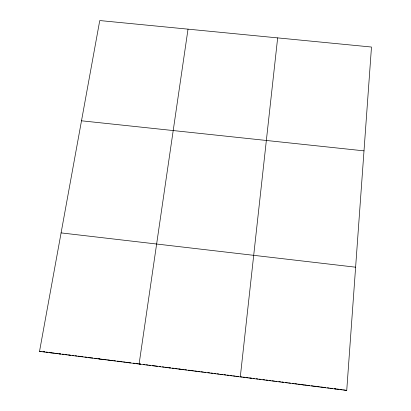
<?xml version="1.0" encoding="UTF-8"?>
<svg xmlns="http://www.w3.org/2000/svg" width="411" height="411" viewBox="0 0 411 411"><rect width="100%" height="100%" fill="white"/><g stroke="black" fill="none" stroke-linecap="round" stroke-linejoin="round"><path stroke-width="0.62" d="M346.735 390.45L371.482 47.034L99.755 20.55L39.518 351.4L346.735 390.45L343.493 389.839M277.656 37.889L240.317 376.728L242.146 376.959M188.022 29.155L139.093 364.059L140.752 364.074L139.519 363.915M230.217 375.639L232.164 375.69M220.024 374.344L222.772 374.498M179.417 369.181L180.372 369.109L178.508 368.873M169.306 367.896L170.442 367.845L168.582 367.609M159.221 366.617L160.526 366.586L159.288 366.427M149.147 365.338L150.632 365.328L149.393 365.173M129.059 362.785L130.888 362.821M119.041 361.51L122.273 361.726M109.038 360.236L112.444 360.473M99.056 358.967L106.31 359.697M89.089 357.704L92.829 357.981M79.138 356.44L80.217 356.496M69.207 355.176L70.353 355.243M59.292 353.917L60.504 353.989M49.397 352.659L54.416 353.1M39.518 351.4L41.198 351.518M44.45 351.744L42.883 351.636L44.707 351.867M81.506 120.798L364.002 150.858M61.095 232.898L355.618 267.196M45.919 352.022L47.738 352.253M48.955 352.407L51.38 352.715M55.634 353.255L57.458 353.486M58.675 353.64L60.499 353.876M62.323 354.107L64.152 354.339M65.37 354.493L67.193 354.724M68.411 354.878L70.24 355.109M72.069 355.345L73.898 355.577M75.121 355.731L76.949 355.962M78.167 356.121L83.053 356.738M84.887 356.974L86.716 357.205M87.939 357.359L89.773 357.596M94.669 358.217L96.503 358.449M97.731 358.603L99.565 358.839M107.533 359.851L109.372 360.087M113.672 360.632L115.517 360.863M117.356 361.099L119.2 361.336M123.506 361.88L125.35 362.117M126.583 362.271L129.044 362.584M133.354 363.134L135.204 363.37M136.437 363.524L138.286 363.761M143.223 364.387L145.073 364.624M146.311 364.778L148.16 365.014M152.486 365.564L157.434 366.191M162.386 366.823L164.246 367.059M165.484 367.218L167.344 367.455M172.301 368.081L174.166 368.318M175.405 368.477L177.269 368.713M181.616 369.268L183.481 369.504M184.724 369.664L186.589 369.9M188.454 370.136L190.319 370.373M191.567 370.532L193.432 370.768M194.68 370.928L196.55 371.164M197.794 371.323L199.664 371.559M200.907 371.719L203.404 372.037M204.652 372.191L205.901 372.351M207.771 372.592L209.646 372.828M210.894 372.988L212.77 373.224M214.018 373.383L215.893 373.625M217.142 373.779L219.017 374.02M224.026 374.657L225.901 374.894M227.155 375.053L229.035 375.294M233.422 375.849L235.303 376.091M236.556 376.25L238.437 376.486M243.363 377.113L245.192 377.344M246.41 377.498L248.239 377.735M249.456 377.889L251.897 378.197M253.119 378.351L254.337 378.51M256.171 378.742L258 378.973M259.223 379.127L261.052 379.363M262.886 379.594L264.72 379.826M265.943 379.985L267.777 380.216M269 380.37L270.834 380.607M272.056 380.761L274.507 381.074M275.735 381.228L276.957 381.382M278.797 381.619L280.631 381.85M283.698 382.24L281.859 382.004L282.722 382.312M285.542 382.471L287.381 382.708M288.609 382.862L290.449 383.098M293.521 383.489L292.288 383.329L293.341 383.663M294.749 383.643L297.21 383.956M298.437 384.11L300.282 384.347M301.51 384.501L303.981 385.015M304.587 384.896L306.436 385.128M307.664 385.287L309.514 385.518M311.363 385.754L313.208 385.991M314.441 386.145L316.295 386.381M317.528 386.54L319.378 386.772M320.611 386.931L323.082 387.244M324.315 387.403L325.553 387.558M327.408 387.794L329.257 388.03M330.495 388.184L332.35 388.421M335.443 388.816L334.205 388.657L336.018 389.089M336.681 388.97L339.157 389.289M340.395 389.443L342.255 389.679M323.698 387.321L325.317 387.727M313.685 386.119L314.641 386.371M250.674 378.043L250.977 378.279"/></g></svg>
